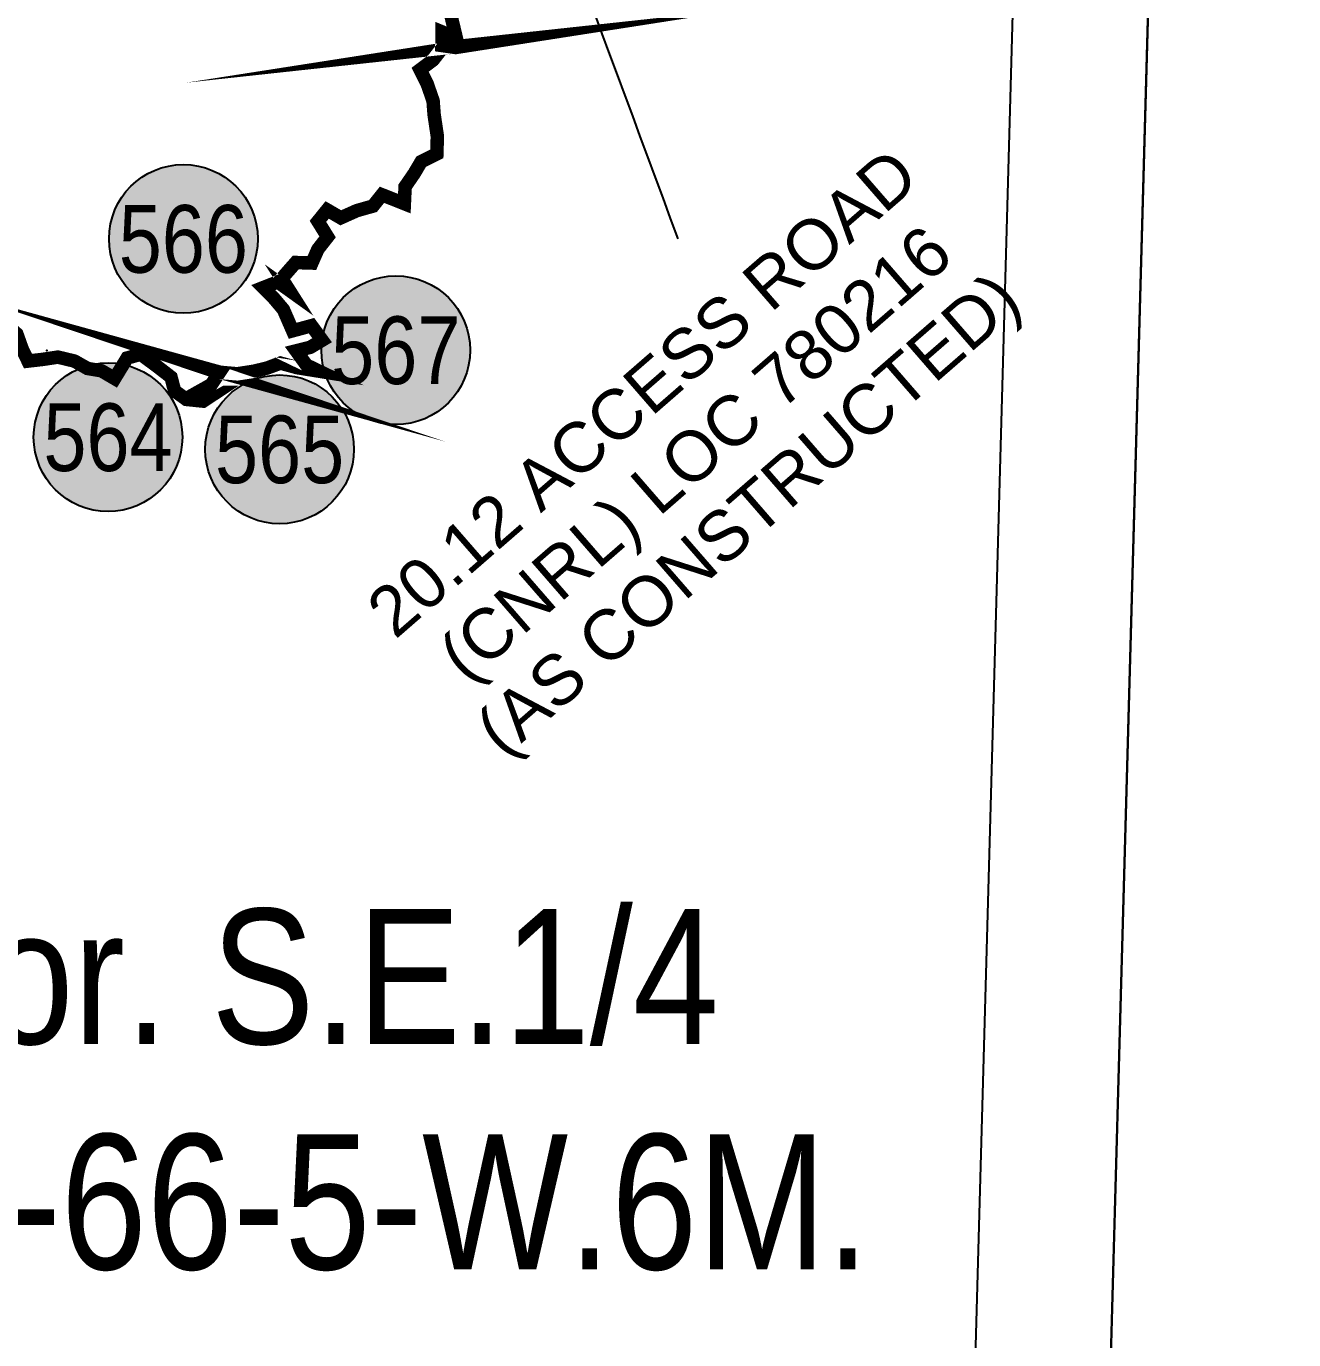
# Model space of a CAD drawing. Extents: x 380192 to 391966, y 6058532 to 6064394.
# Drawn here: x 391351.8 to 391539.3, y 6062163.8 to 6062358 of the extents above; entities that cross this region are included whole.
import ezdxf
from ezdxf.enums import TextEntityAlignment as Align

# ---------------------------------------------------------------- set-up
doc = ezdxf.new("R2010")
doc.units = 0
doc.header["$LTSCALE"] = 5
doc.header["$PDSIZE"] = 3
doc.linetypes.add('DASHDOT2', pattern=[12.7, 6.35, -3.175, 0, -3.175])
doc.linetypes.add('foc-FLOWLINE', pattern=[3.75, 2.5, -1.25])
for name, color, linetype in [('AS-UNDERLAY-H', 141, 'Continuous'), ('AS-WILDLIFE', 131, 'DASHDOT2'), ('C-SYMBOL', 7, 'Continuous'), ('CG-NOTES', 7, 'Continuous'), ('F-EZE', 190, 'foc-FLOWLINE'), ('F-RW', 190, 'Continuous'), ('Waypoints_Layer_6_gpx', 7, 'Continuous')]:
    doc.layers.add(name, color=color, linetype=linetype)
doc.layers.add('F-AR-T', color=190, linetype='Continuous', lineweight=9)
doc.styles.add('175L', font='ARIALN.TTF', dxfattribs={"height": 20})
doc.styles.add('80CG', font='ARIALN.TTF', dxfattribs={"height": 10})
doc.styles.add('80L', font='ARIALN.TTF', dxfattribs={"height": 10})
doc.styles.add('A60', font='arial.ttf', dxfattribs={"height": 7.35})
doc.dimstyles.new('Compass 5 000', dxfattribs={"dimscale": 5, "dimtxt": 9, "dimasz": 2, "dimexe": 0.2, "dimexo": 0.0625, "dimgap": 0.5, "dimtad": 0, "dimtih": 1, "dimtoh": 1, "dimzin": 0, "dimdsep": 46, "dimtxsty": '80CG', "dimcen": 0.1, "dimse1": 1, "dimse2": 1, "dimclrd": 256, "dimclrt": 256, "dimaunit": 1, "dimadec": 4, "dimazin": 0, "dimtfac": 0.06, "dimtofl": 0, "dimtmove": 0, "dimatfit": 1, "dimfxl": 0.2, "dimtolj": 1, "dimtzin": 0, "dimlwd": -1, "dimarcsym": 0})

# ---------------------------------------------------------------- blocks, each defined once
blk = doc.blocks.new('Photo_Location')
at = {"layer": 'AS-UNDERLAY-H'}
h = blk.add_hatch(color=256, dxfattribs=at)
h.dxf.hatch_style = 1
edge = h.paths.add_edge_path()
edge.add_arc((0, -2.273736754432321e-13), 11.00000000000006, 0, 360)
at = {"layer": 'CG-NOTES', "color": 182}
blk.add_circle((0, 0), 11, dxfattribs=at)
at = {"color": 182, "style": '80L'}
blk.add_attdef('#', text='', height=10, dxfattribs=at).set_placement((0, 0), align=Align.MIDDLE_CENTER)

msp = doc.modelspace()

# ---------------------------------------------------------------- linework, layer by layer
at = {"layer": 'AS-WILDLIFE', "const_width": 1.999208000000001, "flags": 128}
msp.add_lwpolyline([(391398.2220905139, 6062425.934950574), (391396.8140100935, 6062424.482208252), (391396.0867571777, 6062421.995331852), (391394.2492506943, 6062420.533538857), (391395.3726913942, 6062418.371102761), (391393.3142657757, 6062419.103725027), (391392.3937702882, 6062421.193854402), (391390.1316363849, 6062422.558577416), (391392.1237743585, 6062424.10928687), (391394.3013073046, 6062424.20512413), (391395.9718697467, 6062421.330077888), (391396.7538515601, 6062419.038259812), (391393.1018849752, 6062415.254598238), (391391.4654202721, 6062412.99043862), (391389.48349701, 6062413.78450403), (391387.8380231597, 6062412.635288415), (391384.3814023099, 6062412.920405588), (391386.3958835637, 6062412.722550475), (391388.6579258394, 6062412.958389056), (391390.9148738791, 6062414.76616811), (391392.3926970956, 6062412.346996836), (391394.9326836455, 6062411.915165971), (391395.1610534042, 6062409.833488026), (391396.608846725, 6062407.704699642), (391398.8778348477, 6062409.061890965), (391399.5666620553, 6062411.541529268), (391402.134416134, 6062408.942437571), (391401.2778634387, 6062406.805038963), (391398.9128089059, 6062406.058918078), (391397.8611082381, 6062404.221714509), (391396.2613110613, 6062402.098657655), (391398.3547860706, 6062400.550581734), (391399.505451082, 6062397.933420612), (391399.452734668, 6062395.54490666), (391400.6013869398, 6062393.12952382), (391402.4999945845, 6062392.045986103), (391403.441942174, 6062389.637867901), (391404.9110277033, 6062391.513551777), (391406.8928819255, 6062393.027217089), (391406.5539605168, 6062390.731407488), (391408.6342647047, 6062389.834509637), (391413.1106137875, 6062388.56008313), (391413.8855096491, 6062386.361367569), (391412.9641657331, 6062383.594437515), (391412.9715794963, 6062381.510398248), (391413.1893128317, 6062379.4395424), (391412.4461923953, 6062377.523186662), (391414.1749922337, 6062375.368685445), (391414.9358623043, 6062372.50802914), (391415.5695474162, 6062369.754797701), (391414.3047548714, 6062367.613102738), (391413.9726431923, 6062364.522703869), (391414.2431777826, 6062361.796341252), (391414.7287423446, 6062359.336276007), (391415.4458724771, 6062356.340528571), (391413.349928948, 6062357.208569532), (391413.3231422216, 6062355.203987848), (391415.3528293524, 6062354.911864011), (391417.781164542, 6062355.290585286), (391415.4171359206, 6062355.034444015), (391413.3690131122, 6062354.788516923), (391412.0081136855, 6062353.053130154), (391410.097768617, 6062351.616282254), (391411.1486702614, 6062349.511232235), (391412.0171433717, 6062347.02128537), (391412.1668966233, 6062345.007114109), (391412.6481838339, 6062341.75640073), (391412.5704391979, 6062339.182734439), (391410.2652486007, 6062338.034032135), (391409.2176956701, 6062336.268051154), (391407.8812244161, 6062334.325085389), (391407.7637494716, 6062331.815871086), (391404.4561975937, 6062333.127374765), (391403.1201902899, 6062331.45635319), (391400.7313923022, 6062330.780904731), (391398.3590670614, 6062329.718681699), (391396.3465496881, 6062330.885944217), (391394.9816321391, 6062329.199049709), (391396.4106766259, 6062326.897225714), (391394.9748490216, 6062325.065707339), (391394.0832310885, 6062323.029664011), (391391.7004257747, 6062323.105117424), (391389.6259040832, 6062320.74660119), (391390.7051118161, 6062319.045584084), (391389.037451061, 6062320.238733957), (391386.9031299961, 6062319.402173558), (391388.3239589544, 6062317.985377752), (391389.8730462962, 6062316.151145262), (391391.2414130618, 6062313.012083479), (391394.0320551577, 6062313.767065476), (391395.5982137739, 6062311.619200216), (391393.862372327, 6062310.577390542), (391391.7605544825, 6062310.044573772), (391393.2827528627, 6062307.938773669), (391395.1546976012, 6062307.035941264), (391391.9233205783, 6062307.556183556), (391389.4284004183, 6062308.232112624), (391387.446589908, 6062307.495719064), (391385.4735803565, 6062307.023316869), (391383.0485121548, 6062306.648583832), (391380.5238002564, 6062306.869867201), (391378.4238629414, 6062307.451071228), (391380.3739332602, 6062306.796160525), (391379.210345358, 6062305.052402151), (391377.3102929363, 6062303.98979338), (391380.0050784639, 6062303.935071164), (391377.9969566464, 6062302.609213965), (391375.5240200862, 6062302.861820163), (391373.776854106, 6062304.123588953), (391373.2464765016, 6062306.156220178), (391371.2779870702, 6062307.68143649), (391368.7714968872, 6062309.544506292), (391366.7530448269, 6062308.983522383), (391364.9088646811, 6062305.956133708), (391362.9603918599, 6062307.093414753), (391360.8999327056, 6062307.437838099), (391358.9613323363, 6062308.533281593), (391356.5201426175, 6062309.11794046), (391354.3159543286, 6062308.788204794), (391352.0899199077, 6062308.527655157), (391351.2176179555, 6062310.350519938), (391350.444239856, 6062312.526521184), (391348.553895477, 6062314.339729477), (391346.3836282139, 6062315.375445512), (391344.9426038756, 6062316.960410716), (391342.8037300278, 6062319.085054845), (391341.0279234564, 6062320.074300762), (391340.0312310621, 6062322.590567267), (391340.448268599, 6062324.676851517), (391338.6396891905, 6062327.287559818), (391336.4728995388, 6062327.329481402), (391334.4942487422, 6062328.982509149), (391332.4098401888, 6062328.412435918), (391334.8343322629, 6062330.181496199), (391332.2864701197, 6062329.961789283), (391330.2384558187, 6062330.116476941), (391327.7950176238, 6062329.818188916), (391325.2057715473, 6062330.335633441), (391322.7765200017, 6062330.291101092), (391320.8129168944, 6062332.669719872), (391319.5414018906, 6062334.51182737), (391317.1368284345, 6062334.230539202), (391315.0729614372, 6062333.862730109), (391311.5805701526, 6062335.632941597), (391312.1686135586, 6062332.881323708), (391312.9246989657, 6062329.898630845), (391312.4941589762, 6062327.542527286), (391310.9303178401, 6062325.462961843), (391310.065254607, 6062323.411675692), (391309.4027379343, 6062320.972804817), (391308.9805900667, 6062318.464246666), (391308.2975220211, 6062316.539755699), (391308.1504227497, 6062314.370267856), (391309.370129734, 6062312.414140188), (391307.3314443106, 6062311.095775777), (391307.2736868077, 6062308.875336247), (391307.1058773459, 6062305.998278223), (391304.7455098878, 6062304.887048285), (391303.0178564293, 6062303.791553572), (391302.4303745916, 6062301.057214403), (391303.7966035648, 6062299.153898117), (391304.93494031, 6062296.895424211), (391304.301694845, 6062294.827607035), (391302.5254302311, 6062293.784563754), (391301.5338055964, 6062292.003989467), (391302.4491472528, 6062289.940903714), (391303.305817914, 6062292.281972372), (391303.6206355754, 6062290.249402387), (391303.233067982, 6062288.161800728), (391302.8195747906, 6062284.508660845), (391302.09119182, 6062282.56757375), (391301.2840734879, 6062280.248996946), (391301.2741757484, 6062277.825300612), (391301.6268239755, 6062275.075167251), (391300.4657090677, 6062272.900202164), (391298.6880031201, 6062271.703407789), (391297.8073517532, 6062269.559504829), (391298.9739910893, 6062267.458319556), (391299.9667940527, 6062264.862594508), (391300.1584960892, 6062262.504160143), (391300.6755245902, 6062260.474606337), (391299.0146295376, 6062259.33356583), (391301.1975448824, 6062258.729668577), (391299.1554836816, 6062258.151962429), (391297.2875960567, 6062257.014728379), (391295.0373768313, 6062256.629029611), (391300.1160954839, 6062257.540999269), (391297.8569750219, 6062257.696643729), (391298.4852052034, 6062255.541469503), (391300.740102559, 6062256.040756317), (391300.6512208821, 6062258.123945664), (391301.0657770375, 6062255.96619931), (391302.1298986317, 6062254.05017467), (391302.5201020358, 6062252.058279043), (391303.4243164373, 6062250.012848668), (391303.5052461093, 6062247.928589465), (391305.3784970641, 6062246.4115762), (391306.2753680531, 6062244.361431696), (391304.1542719101, 6062244.064146026), (391301.2829833638, 6062244.927960148), (391299.1853890853, 6062244.085697738), (391296.9316218344, 6062244.908453425), (391294.7393968434, 6062245.515151177), (391292.3626278593, 6062245.35690357), (391290.321293357, 6062244.011410219), (391288.5400222726, 6062245.042856975), (391286.4871183709, 6062245.727320778), (391284.1152078202, 6062246.489498724), (391282.7727083969, 6062248.395718), (391281.6366286209, 6062250.596373036), (391280.1078727236, 6062252.127099971), (391278.576628646, 6062253.651002769), (391276.9862081303, 6062255.689166512), (391274.3668344187, 6062257.160681715), (391272.192832648, 6062258.008679149), (391270.154467495, 6062258.613898369), (391268.306134533, 6062259.518582284), (391266.1143743508, 6062260.064273376), (391264.295590265, 6062258.91597186), (391262.1728646824, 6062259.769904369), (391260.525129949, 6062261.096068798), (391259.2420188636, 6062262.729055526), (391257.0704145536, 6062263.124636302), (391254.5886040751, 6062262.2367111), (391252.9564501355, 6062264.763777777), (391252.296972069, 6062267.004574216), (391253.0023367199, 6062268.912162844), (391252.2586165681, 6062271.083686622), (391251.1251773364, 6062273.368574616), (391249.0000445687, 6062272.562347256), (391246.3157713244, 6062274.304872287), (391244.3219970613, 6062275.092510784), (391241.9788194448, 6062275.925955123), (391239.662627368, 6062275.798046022), (391237.7403011326, 6062276.557903843), (391238.5872261041, 6062279.29693104), (391237.2277754785, 6062281.424256301), (391235.4665995227, 6062283.596103366), (391234.8048343438, 6062285.669475904), (391235.1951315904, 6062288.628231514), (391233.2710083041, 6062286.392135307), (391231.7677844025, 6062283.278438904), (391230.6046801993, 6062279.718606801), (391229.0902617534, 6062276.814296047), (391227.7269792366, 6062273.304396726), (391227.2880954422, 6062271.272661501), (391226.9928763125, 6062268.721103517), (391226.8877087669, 6062266.16443097), (391227.5853362819, 6062263.52880771), (391227.9524832942, 6062261.353693965), (391226.1303363293, 6062260.501699877), (391224.535935536, 6062258.102371118), (391224.1367061745, 6062255.453130153), (391225.6247994202, 6062257.495438321), (391227.4036007511, 6062255.744002767), (391228.2936938723, 6062253.229667399), (391228.6192720948, 6062250.651352995), (391228.9159052476, 6062248.627647537), (391229.7479801683, 6062246.203761278), (391231.427684775, 6062244.395877087), (391232.6497334687, 6062242.430299764), (391234.1197825149, 6062240.331940916), (391235.8746199661, 6062237.578959459), (391237.1597610238, 6062235.650438717), (391237.6419105764, 6062233.480608036), (391239.1014978986, 6062231.935728854), (391239.9535977712, 6062228.657053767), (391240.7565666092, 6062225.778865706), (391240.545889314, 6062223.020892442), (391241.6601865253, 6062221.215984914), (391243.8341487255, 6062219.996149203), (391244.3841275275, 6062217.865908237), (391243.802876477, 6062215.658421514), (391243.9066975991, 6062213.136411593), (391244.1428719436, 6062210.846270296), (391244.4399661048, 6062208.695931816), (391245.3368987878, 6062206.824476959), (391245.6499492766, 6062204.783258224), (391245.2814379927, 6062202.003225255), (391245.5033892247, 6062199.572500453), (391245.0892940761, 6062197.499710182), (391243.9783191573, 6062195.514759323), (391245.5978143471, 6062193.893803498), (391245.4662320996, 6062191.830028073), (391243.3317120786, 6062191.124130919), (391240.3077940356, 6062191.085446811), (391237.5924600785, 6062191.895642656), (391234.6600599613, 6062194.598505124), (391231.8185935748, 6062195.592458848), (391229.9855834358, 6062196.44785233), (391228.1844607247, 6062197.729209519), (391226.4753472897, 6062199.717694648), (391225.1011375942, 6062201.322142026), (391223.2551838105, 6062202.308954229), (391220.9387218941, 6062203.162257351), (391219.0127801064, 6062204.262623448), (391216.6749377723, 6062205.509076355), (391214.4105132457, 6062205.990673671), (391212.6523908367, 6062204.343721811), (391212.7810421906, 6062202.182591984), (391210.766380606, 6062202.416098511), (391209.5914149774, 6062205.053893449), (391206.2432018384, 6062206.515930153), (391203.7319879771, 6062206.061876988), (391201.8519168947, 6062204.569341732), (391199.6343691707, 6062206.052919248), (391197.464282449, 6062206.452613936), (391194.7730673722, 6062207.903685745), (391192.7097186852, 6062208.681042059), (391190.5629866041, 6062209.772757352), (391187.9248336526, 6062210.301927813), (391185.3720743719, 6062209.604048759), (391183.2218183563, 6062210.826746915), (391186.0636583255, 6062210.588570681), (391186.8727512364, 6062208.440186245), (391186.3363139759, 6062206.462801474), (391186.2986978447, 6062204.281633683), (391184.9663145049, 6062202.441970623), (391183.6941827262, 6062199.790465803), (391183.0168633129, 6062197.703930199), (391183.4366999261, 6062195.220054375), (391182.1025249203, 6062193.408006327), (391182.5397254995, 6062191.089698052), (391183.2686068833, 6062188.800413392), (391183.5301489671, 6062186.460059972), (391181.3918737868, 6062186.265287627), (391181.1746187058, 6062184.169152873), (391180.2972121492, 6062182.348796007), (391179.3981770767, 6062180.51000254), (391177.7996341975, 6062178.900156929), (391175.9771422101, 6062177.505949001), (391178.0506815079, 6062178.546078927), (391178.9956016193, 6062180.347615387), (391180.2454471485, 6062182.178901372), (391182.7441892488, 6062181.271488043), (391183.695332503, 6062178.562315926), (391184.9301665509, 6062176.61888539), (391186.2067215109, 6062174.907041221), (391187.5042849765, 6062171.472390344), (391189.32324061, 6062169.964016649), (391191.2978480058, 6062168.648643174), (391191.7385741513, 6062166.533648102), (391193.8407092, 6062164.58978633), (391195.5116130834, 6062163.231583254), (391197.7032503755, 6062163.260996939), (391199.6421595323, 6062162.053237638), (391199.3995926007, 6062159.518237887), (391199.4410171966, 6062155.947485173), (391200.3902642929, 6062153.723609173), (391199.3610578704, 6062151.911547816), (391199.2403441555, 6062149.733125559), (391200.2770229119, 6062146.337563634), (391201.1835238807, 6062143.10186283), (391201.3755252014, 6062141.101330848), (391202.7756053113, 6062139.499034504), (391204.5008306786, 6062138.250799181), (391202.1686012729, 6062137.433512334), (391199.6789638721, 6062135.912896696), (391196.1036660765, 6062137.151470629), (391192.5525250528, 6062136.513464326), (391190.5897422773, 6062135.915430845), (391187.8428992621, 6062135.508805605), (391185.8916553232, 6062134.890463674), (391183.364990708, 6062134.930686633), (391180.9559465151, 6062136.333519969), (391178.5931668865, 6062135.911238103), (391175.8817452195, 6062137.587499729), (391172.7279744784, 6062139.300342257), (391170.5936380456, 6062140.329370595), (391168.4654363608, 6062140.162187734), (391167.7109062013, 6062138.258536969), (391166.4863434122, 6062136.382725188), (391164.2882340831, 6062136.44140777), (391162.9594370549, 6062138.118013213), (391160.7067943412, 6062138.843273387), (391158.3442716348, 6062138.558810664), (391156.2394718844, 6062138.53154297), (391154.4406807292, 6062137.587921632), (391153.772486239, 6062135.40439608), (391152.3148074737, 6062136.875715701), (391150.322756868, 6062137.273803487), (391146.6697471484, 6062138.097752046), (391144.4880881238, 6062138.834645058), (391142.4961265766, 6062139.547227577), (391137.970106169, 6062136.585233917), (391139.7830777613, 6062140.584334021), (391136.9119457442, 6062140.153974395), (391138.4422049733, 6062141.77361815), (391137.2339077502, 6062143.549328476), (391135.0501665139, 6062145.475702643), (391133.4465089443, 6062147.803242295), (391131.8823086072, 6062149.343124565), (391129.3434896812, 6062150.328791015), (391127.1101448589, 6062150.27158783), (391126.1122874612, 6062148.402310763), (391125.2853134486, 6062146.382478518), (391122.9493054927, 6062144.677532542), (391120.2363414555, 6062144.487065561), (391118.3441640034, 6062145.527876419), (391116.109043252, 6062146.857197698), (391113.4804284229, 6062147.604878139), (391111.1936944355, 6062148.0924684), (391108.9611904079, 6062148.306398643), (391105.9456480187, 6062148.325646603), (391103.3967895366, 6062148.474709156), (391101.0413024944, 6062150.813528252), (391098.1717930564, 6062152.264825652), (391096.0684185969, 6062153.848131045), (391093.6353586643, 6062154.595260743), (391091.283595192, 6062154.302223427), (391089.6626316913, 6062150.768891382), (391087.2780324523, 6062149.420659781), (391085.4609825666, 6062148.346066133), (391085.9710470429, 6062146.197458009), (391084.1736065338, 6062144.593080583), (391082.2813162142, 6062142.567621538), (391080.5511781744, 6062140.386080652), (391081.8482414433, 6062138.380622484), (391081.8268293978, 6062136.288724792), (391081.5798442233, 6062134.102120883), (391079.3042244239, 6062133.325428659), (391080.3965030645, 6062131.613268393), (391080.9915254479, 6062129.629656523), (391082.0635760263, 6062127.774823948), (391083.2882994405, 6062126.126611052), (391083.3265849743, 6062123.733906152), (391083.8642331281, 6062121.789614873), (391085.6260263306, 6062120.062047352), (391087.1190103048, 6062117.595027301), (391086.5268511486, 6062115.262958326), (391088.4922054838, 6062114.00293124), (391090.1217584378, 6062112.774878461), (391091.9569108207, 6062111.267435066), (391093.8499673348, 6062110.385519838), (391095.1942023771, 6062108.892723409), (391097.2690961352, 6062107.727397157), (391097.8089812746, 6062105.646981609), (391098.1000962136, 6062102.211130606), (391096.8217196591, 6062100.403143531), (391096.3934730655, 6062098.38328671), (391094.2885622827, 6062096.669969364), (391094.5794789993, 6062094.273335841), (391092.5066722559, 6062094.141288416), (391092.278096055, 6062091.632606629), (391092.1801067007, 6062089.441944532), (391091.8142918935, 6062085.946583409), (391091.3992120919, 6062083.349347841), (391091.7358722186, 6062080.894221072), (391093.3090922257, 6062079.587564671), (391093.5849721174, 6062077.231653481), (391095.6919897592, 6062076.830204586), (391094.7312619067, 6062074.027206957), (391094.7298845148, 6062071.817575095), (391093.3700971899, 6062068.860043542), (391092.8323497668, 6062066.092198387), (391093.1524072802, 6062063.981269114), (391093.9310148566, 6062059.926799355), (391095.6249532214, 6062058.654038759), (391094.412708278, 6062056.342485184), (391092.4155770905, 6062055.903099729), (391090.3446214816, 6062054.707020353), (391088.4946174429, 6062052.939695744), (391086.7058143497, 6062050.10578489), (391086.5603101714, 6062047.827638471), (391084.5294289838, 6062046.735559277), (391086.2783488307, 6062044.819686924), (391085.0527023848, 6062043.054236837), (391085.5143016419, 6062040.957848783), (391084.1029786663, 6062039.34930546), (391082.3478257299, 6062040.737843522), (391081.0818145137, 6062042.343148404), (391079.8921423937, 6062044.146999186), (391077.9424678856, 6062045.244954141), (391076.588869251, 6062046.894619858), (391074.8427396305, 6062047.960508197), (391073.0177427104, 6062049.197866296), (391071.5747180064, 6062047.527108936), (391070.1125805478, 6062049.242194662), (391068.0815127324, 6062050.044881951), (391067.7538631171, 6062052.196165862), (391068.7142625712, 6062054.10855919), (391066.6606271532, 6062054.955648874), (391064.7889028338, 6062055.938875309), (391062.4495781268, 6062056.072685058), (391062.4588105993, 6062058.56347242), (391060.2975689279, 6062059.665396341), (391059.2066097748, 6062062.651985823), (391056.8101854388, 6062064.02664802), (391054.2222223051, 6062066.006644285), (391051.3367858461, 6062066.816607955), (391049.4995487179, 6062068.836171407), (391046.7433958951, 6062071.17504828), (391044.3966946002, 6062073.036066646), (391041.7247742587, 6062075.423139801), (391038.878743861, 6062078.117224737), (391037.4918371463, 6062079.780716148), (391035.8097995877, 6062081.058326993), (391033.6954535382, 6062081.274353633), (391032.768451034, 6062078.122975542), (391033.3612715646, 6062075.682866261), (391032.9581162344, 6062073.048665185), (391033.7087124657, 6062071.150621953), (391036.0338460628, 6062069.704385125), (391037.4758481355, 6062067.501563496), (391039.3289257105, 6062065.11600731), (391041.312289892, 6062063.164040404), (391042.1497535291, 6062059.889448494), (391043.7940569555, 6062058.250035156), (391046.0242080782, 6062057.401185263), (391047.3844360634, 6062055.05534817), (391048.012149132, 6062052.237089722), (391048.7219361941, 6062049.548989664), (391048.7692778289, 6062047.430700365), (391049.9388862019, 6062045.738160889), (391052.3456389753, 6062045.063024621), (391053.1761464239, 6062042.786899535), (391054.5383455803, 6062041.155817011), (391056.1143051187, 6062039.57436619), (391057.1817366972, 6062041.930522659), (391059.7074252807, 6062043.29742383), (391061.2504981652, 6062045.800906432), (391060.8687931664, 6062043.65763233), (391062.0175704977, 6062041.813210123), (391064.397949434, 6062041.066664908), (391062.8086161851, 6062039.472214746), (391064.4768468409, 6062038.217723875), (391063.5772567636, 6062036.028341306), (391064.9004918148, 6062037.738937125), (391067.2961142805, 6062037.256931127), (391069.3912685044, 6062038.516043671), (391072.3006402986, 6062037.83582045), (391074.8019078323, 6062036.023038426), (391076.0744462956, 6062034.136320708), (391077.4438010884, 6062032.364919692), (391079.7951856239, 6062030.570453395), (391080.2811696767, 6062027.847005384), (391079.0527337332, 6062025.666325831), (391079.4052313357, 6062023.208447253), (391080.2337101864, 6062020.9934892), (391079.9567001953, 6062018.035368098), (391079.3773532472, 6062015.961750489), (391078.9151514052, 6062013.180108351), (391080.8885842077, 6062011.903473521), (391082.8907408733, 6062011.744900318), (391084.0440550273, 6062009.596075322), (391085.3531050219, 6062008.038975664), (391086.5217322037, 6062006.387750381), (391088.4752946177, 6062005.1708219), (391091.3855980792, 6062004.956767772), (391093.5599437295, 6062004.63624928), (391094.3356745453, 6062002.140832856), (391091.9034602089, 6062001.802182892)], dxfattribs=at)
at = {"layer": 'F-EZE', "linetype": 'Continuous', "flags": 128}
msp.add_lwpolyline([(391490.4521832764, 6061373.822082903), (391497.13642275, 6061615.85388409), (391497.2177248789, 6061617.805401597), (391497.2474057169, 6061618.868254108), (391497.552577079, 6061629.891212932), (391497.6008734113, 6061631.628115176), (391497.8314741797, 6061639.963783599), (391497.8798002892, 6061641.699237974), (391498.0166927659, 6061646.646416261), (391498.1084909306, 6061650.092394153), (391498.2250968139, 6061651.760086185), (391498.7325194416, 6061672.501894308), (391498.8821233107, 6061677.909193162), (391499.2868154476, 6061692.509193705), (391499.8414985728, 6061712.516484385), (391521.1710515439, 6062481.940657882), (391522.0671993456, 6062514.294910294), (391523.4590197631, 6062564.558147828), (391524.4050038264, 6062598.724079766)], dxfattribs=at)
at = {"layer": 'F-RW', "flags": 128}
for points in [[(391539.3400201847, 6062957.451388692), (391524.877125408, 6062435.264843242), (391519.8809786457, 6062435.403664121), (391502.716673319, 6061816.233095597), (391499.8414985728, 6061712.516484385), (391499.2868154475, 6061692.509193705), (391498.8825237432, 6061677.923666427), (391498.7325194415, 6061672.501894308), (391498.2250968141, 6061651.760086184), (391498.1081042225, 6061650.092403427), (391497.6008734112, 6061631.628115175), (391497.1364227496, 6061615.853884091), (391490.1506887362, 6061616.868909426), (391489.4195421218, 6061590.357449739), (391486.8897342799, 6061498.628876523), (391483.4328077337, 6061373.3164566)], [(391463.388264254, 6061371.872589083), (391466.9000780709, 6061499.174571131), (391470.2381419136, 6061620.034711422), (391470.4341682555, 6061623.023441298), (391470.669792159, 6061635.668908453), (391471.0868650755, 6061650.77067134), (391471.4886419132, 6061665.315415227), (391471.6759562818, 6061672.097185547), (391471.854521643, 6061678.554552605), (391472.2286156681, 6061692.103857243), (391479.270838425, 6061692.209926846), (391482.6810371925, 6061816.747735243), (391501.1770799856, 6062482.418109798), (391502.0780960781, 6062514.848390552), (391504.2550348701, 6062592.803176283), (391505.2090981514, 6062626.958230145)]]:
    msp.add_lwpolyline(points, dxfattribs=at)
at = {"layer": 'Waypoints_Layer_6_gpx'}
for p in [(391389.8730462962, 6062316.151145262), (391354.8939688517, 6062310.083048991), (391367.8492791007, 6062309.181628316), (391379.2393573971, 6062308.009741153), (391394.4638858573, 6062307.789466885)]:
    msp.add_point(p, dxfattribs=at)

# ---------------------------------------------------------------- block references
for p, values in [((391375.0738828978, 6062326.603661281), {'#': '566'}), ((391406.4993406129, 6062310.134836339), {'#': '567'}), ((391363.9266094593, 6062297.272674598), {'#': '564'}), ((391389.3134700664, 6062295.477165047), {'#': '565'})]:
    msp.add_blockref('Photo_Location', p).add_auto_attribs(values)

# ---------------------------------------------------------------- texts
at = {"layer": 'C-SYMBOL', "color": 3, "insert": (391380.4668648405, 6062227.517646912), "char_height": 19.99208000000001, "width": 190.4246983716235, "attachment_point": 2, "style": '175L'}
msp.add_mtext('Theor. S.E.1/4\\PSec. 9-66-5-W.6M.', dxfattribs=at)
at = {"layer": 'F-AR-T', "style": 'A60'}
for s, p in [('20.12 ACCESS ROAD', (391445.3643399592, 6062301.135279716)), ('(CNRL) LOC 780216', (391453.1720296618, 6062292.154746244)), ('(AS CONSTRUCTED)', (391460.979719364, 6062283.174212764))]:
    msp.add_text(s, height=7.35000000000001, rotation=41.00374659902888, dxfattribs=at).set_placement(p, align=Align.CENTER)

# ---------------------------------------------------------------- leaders
at = {"layer": 'F-AR-T', "path_type": 1}
msp.add_leader([(391412.309824408, 6062423.592062591), (391448.2288428582, 6062326.609797384)], dimstyle='Compass 5 000', override={"dimgap": 0.5, "dimtad": 0}, dxfattribs=at)

doc.saveas('drawing.dxf')
